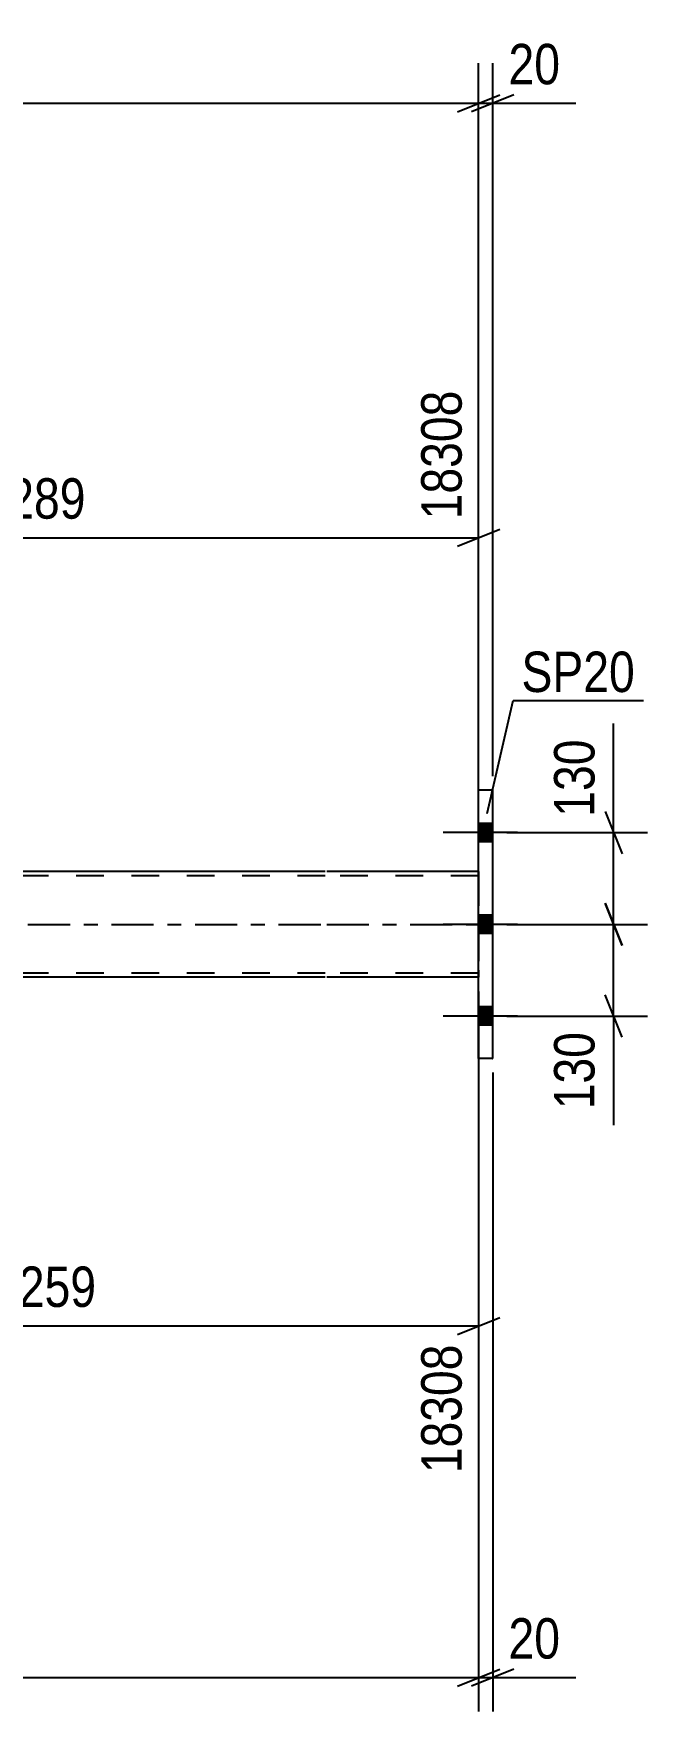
# Model space of a CAD drawing. Header units: millimetres. Extents: x 0 to 1189, y 0 to 841.
# Drawn here: x 954.6 to 998.1, y 292.4 to 411.3 of the extents above; entities that cross this region are included whole.
import ezdxf

# ---------------------------------------------------------------- set-up
doc = ezdxf.new("R2010")
doc.units = ezdxf.units.MM
doc.linetypes.add('DXK_LINE_DOT2', pattern=[3.9198, 1.9599, -1.9599])
doc.linetypes.add('DXK_LINE_DOT3', pattern=[5.9187, 2.979, -0.9799, 0.9799, -0.9799])
doc.styles.add('Arial Narrow', font='ARIALN.TTF', dxfattribs={"height": 0.2})

# ---------------------------------------------------------------- blocks, each defined once
blk = doc.blocks.new('Part-570348649-49631 - 49615')
at = {"color": 7, "linetype": 'DXK_LINE_DOT2'}
for p, q in [((975.29, 351.65), (143.37, 351.65)), ((986.15, 351.65), (975.39, 351.65)), ((986.14, 351.95), (986.15, 351.95)), ((986.14, 351.95), (986.14, 351.95)), ((986.15, 351.95), (986.14, 351.95)), ((986.14, 351.95), (986.14, 351.9)), ((986.14, 351.9), (986.14, 351.77)), ((986.14, 351.77), (986.14, 351.58)), ((986.14, 351.65), (986.15, 351.65)), ((986.14, 351.63), (986.14, 351.65)), ((986.14, 351.56), (986.14, 351.63)), ((986.14, 351.58), (986.14, 344.82)), ((986.14, 351.46), (986.14, 351.56)), ((986.14, 351.46), (986.14, 344.94)), ((986.15, 351.9), (986.15, 351.95)), ((986.15, 351.77), (986.15, 351.9)), ((986.15, 351.58), (986.15, 351.77)), ((986.15, 351.65), (986.15, 351.63)), ((986.15, 351.63), (986.15, 351.56)), ((986.15, 351.58), (986.15, 344.82)), ((986.15, 351.56), (986.15, 351.46)), ((986.15, 351.46), (986.15, 344.94)), ((986.14, 344.84), (986.14, 344.94)), ((986.15, 344.94), (986.15, 344.84)), ((975.29, 344.75), (143.37, 344.75)), ((986.15, 344.75), (975.39, 344.75)), ((986.14, 344.77), (986.14, 344.84)), ((986.14, 344.82), (986.14, 344.63)), ((986.14, 344.75), (986.14, 344.77)), ((986.14, 344.75), (986.15, 344.75)), ((986.14, 344.63), (986.14, 344.5)), ((986.14, 344.5), (986.14, 344.45)), ((986.14, 344.45), (986.15, 344.45)), ((986.14, 344.45), (986.14, 344.45)), ((986.14, 344.45), (986.15, 344.45)), ((986.15, 344.84), (986.15, 344.77)), ((986.15, 344.63), (986.15, 344.82)), ((986.15, 344.77), (986.15, 344.75)), ((986.15, 344.5), (986.15, 344.63)), ((986.15, 344.45), (986.15, 344.5))]:
    blk.add_line(p, q, dxfattribs=at)
at = {"color": 2, "linetype": 'Continuous'}
for p, q in [((975.29, 351.95), (923.18, 351.95)), ((986.14, 351.95), (975.39, 351.95)), ((975.29, 344.45), (924.68, 344.45)), ((986.14, 344.45), (975.39, 344.45))]:
    blk.add_line(p, q, dxfattribs=at)
at = {"color": 7, "linetype": 'DXK_LINE_DOT3'}
for p, q in [((143.37, 348.2), (975.29, 348.2)), ((975.39, 348.2), (986.15, 348.2))]:
    blk.add_line(p, q, dxfattribs=at)
blk = doc.blocks.new('Part-570348649-49634 - 49615')
at = {"color": 2, "linetype": 'Continuous'}
for p, q in [((987.15, 357.7), (986.14, 357.7)), ((986.14, 338.7), (986.14, 357.7)), ((987.14, 357.7), (987.15, 357.7)), ((987.14, 357.7), (987.14, 338.7)), ((987.15, 338.7), (987.15, 357.7)), ((987.15, 338.7), (986.14, 338.7)), ((987.14, 338.7), (987.15, 338.7))]:
    blk.add_line(p, q, dxfattribs=at)
at = {"color": 7, "linetype": 'DXK_LINE_DOT2'}
blk.add_line((986.15, 338.7), (986.15, 357.7), dxfattribs=at)
blk = doc.blocks.new('Bolt-570348649-49801 - 49615')
at = {"linetype": 'Continuous'}
for points in [[(987.14, 354.05), (987.14, 355.35), (986.14, 355.35), (986.14, 354.05)], [(987.15, 354.05), (987.15, 355.35), (986.15, 355.35), (986.15, 354.05)], [(987.15, 354.05), (987.15, 355.35), (986.15, 355.35), (986.15, 354.05)], [(987.14, 347.55), (987.14, 348.85), (986.14, 348.85), (986.14, 347.55)], [(987.15, 347.55), (987.15, 348.85), (986.15, 348.85), (986.15, 347.55)], [(987.14, 341.05), (987.14, 342.35), (986.14, 342.35), (986.14, 341.05)], [(987.15, 341.05), (987.15, 342.35), (986.15, 342.35), (986.15, 341.05)], [(987.15, 341.05), (987.15, 342.35), (986.15, 342.35), (986.15, 341.05)]]:
    blk.add_hatch(color=1, dxfattribs=at).paths.add_polyline_path(points)
at = {"color": 1, "linetype": 'Continuous'}
for p, q in [((988.89, 354.7), (983.64, 354.7)), ((988.9, 354.7), (983.65, 354.7)), ((988.9, 354.7), (983.65, 354.7)), ((987.14, 355.35), (986.14, 355.35)), ((987.15, 355.35), (986.15, 355.35)), ((987.15, 355.35), (986.15, 355.35)), ((987.14, 354.05), (986.14, 354.05)), ((987.15, 354.05), (986.15, 354.05)), ((987.15, 354.05), (986.15, 354.05)), ((987.14, 348.85), (986.14, 348.85)), ((987.15, 348.85), (986.15, 348.85)), ((988.89, 348.2), (983.64, 348.2)), ((988.9, 348.2), (983.65, 348.2)), ((987.14, 347.55), (986.14, 347.55)), ((987.15, 347.55), (986.15, 347.55)), ((988.89, 341.7), (983.64, 341.7)), ((988.9, 341.7), (983.65, 341.7)), ((988.9, 341.7), (983.65, 341.7)), ((987.14, 342.35), (986.14, 342.35)), ((987.15, 342.35), (986.15, 342.35)), ((987.15, 342.35), (986.15, 342.35)), ((987.14, 341.05), (986.14, 341.05)), ((987.15, 341.05), (986.15, 341.05)), ((987.15, 341.05), (986.15, 341.05))]:
    blk.add_line(p, q, dxfattribs=at)
blk = doc.blocks.new('StraightDimension-570348649-54242 - 49615')
at = {"color": 7, "linetype": 'Continuous'}
for p, q in [((986.15, 337.7), (986.15, 292.4)), ((987.15, 337.7), (987.15, 292.4)), ((984.65, 294.2), (987.65, 295.4)), ((988.65, 295.4), (985.65, 294.2)), ((986.15, 294.8), (987.15, 294.8)), ((987.15, 294.8), (993.05, 294.8)), ((987.15, 294.8), (993.05, 294.8))]:
    blk.add_line(p, q, dxfattribs=at)
at = {"color": 0}
blk.add_wipeout([(992.53, 295.55), (992.53, 299.75), (987.67, 299.75), (987.67, 295.55)], dxfattribs=at)
at = {"color": 3, "style": 'Arial Narrow'}
blk.add_text('20', height=2.863, dxfattribs=at).set_placement((988.27, 296.15))
blk = doc.blocks.new('StraightDimension-570348649-50156 - 49615')
at = {"color": 7, "linetype": 'Continuous'}
for p, q in [((995.71, 354.7), (995.71, 362.43)), ((995.71, 354.7), (995.71, 362.43)), ((995.11, 356.2), (996.31, 353.2)), ((988.15, 354.7), (998.11, 354.7)), ((995.71, 348.2), (995.71, 354.7)), ((996.31, 346.7), (995.11, 349.7)), ((988.14, 348.2), (998.11, 348.2))]:
    blk.add_line(p, q, dxfattribs=at)
at = {"color": 0}
blk.add_wipeout([(994.96, 361.91), (990.76, 361.91), (990.76, 355.23), (994.96, 355.23)], dxfattribs=at)
at = {"color": 3, "style": 'Arial Narrow'}
blk.add_text('130', height=2.863, rotation=90.0002, dxfattribs=at).set_placement((994.36, 355.83))
blk = doc.blocks.new('StraightDimension-570348649-50157 - 49615')
at = {"color": 7, "linetype": 'Continuous'}
for p, q in [((995.11, 349.7), (996.31, 346.7)), ((988.14, 348.2), (998.11, 348.2)), ((995.71, 341.7), (995.71, 348.2)), ((996.31, 340.2), (995.11, 343.2)), ((988.15, 341.7), (998.11, 341.7)), ((995.71, 341.7), (995.71, 333.97)), ((995.71, 341.7), (995.71, 333.97))]:
    blk.add_line(p, q, dxfattribs=at)
at = {"color": 0}
blk.add_wipeout([(994.96, 341.18), (990.76, 341.18), (990.76, 334.49), (994.96, 334.49)], dxfattribs=at)
at = {"color": 3, "style": 'Arial Narrow'}
blk.add_text('130', height=2.863, rotation=90.0002, dxfattribs=at).set_placement((994.36, 335.09))
blk = doc.blocks.new('StraightDimension-570348649-51346 - 49615')
at = {"color": 7, "linetype": 'Continuous'}
for p, q in [((923.18, 357.83), (923.18, 401.06)), ((986.15, 352.95), (986.15, 386.06)), ((924.68, 376.21), (921.68, 375.01)), ((984.65, 375.01), (987.65, 376.21)), ((923.18, 375.61), (986.15, 375.61))]:
    blk.add_line(p, q, dxfattribs=at)
at = {"color": 0}
blk.add_wipeout([(958.92, 376.36), (958.92, 380.56), (950.41, 380.56), (950.41, 376.36)], dxfattribs=at)
at = {"color": 3, "style": 'Arial Narrow'}
blk.add_text('1289', height=2.863, dxfattribs=at).set_placement((951.01, 376.96))
at = {"color": 0, "linetype": 'Continuous'}
blk.add_wipeout([(985.54, 386.66), (981.34, 386.66), (981.34, 376.31), (985.54, 376.31)], dxfattribs=at)
at = {"color": 3, "linetype": 'Continuous', "style": 'Arial Narrow'}
blk.add_text('18308', height=2.863, rotation=90.0002, dxfattribs=at).set_placement((984.95, 376.91))
blk = doc.blocks.new('StraightDimension-570348649-53659 - 49615')
at = {"color": 7, "linetype": 'Continuous'}
for p, q in [((924.68, 342.95), (924.68, 298.79)), ((986.15, 343.45), (986.15, 309.29)), ((926.18, 320.33), (923.18, 319.13)), ((984.65, 319.13), (987.65, 320.33)), ((924.68, 319.73), (986.15, 319.73))]:
    blk.add_line(p, q, dxfattribs=at)
at = {"color": 0}
blk.add_wipeout([(959.67, 320.48), (959.67, 324.68), (951.16, 324.68), (951.16, 320.48)], dxfattribs=at)
at = {"color": 3, "style": 'Arial Narrow'}
blk.add_text('1259', height=2.863, dxfattribs=at).set_placement((951.76, 321.08))
at = {"color": 0, "linetype": 'Continuous'}
blk.add_wipeout([(985.54, 319.03), (981.34, 319.03), (981.34, 308.69), (985.54, 308.69)], dxfattribs=at)
at = {"color": 3, "linetype": 'Continuous', "style": 'Arial Narrow'}
blk.add_text('18308', height=2.863, rotation=90.0002, dxfattribs=at).set_placement((984.95, 309.29))
blk = doc.blocks.new('StraightDimension-570348649-54211 - 49615')
at = {"color": 7, "linetype": 'Continuous'}
for p, q in [((986.15, 358.7), (986.15, 409.25)), ((987.15, 358.7), (987.15, 409.25)), ((984.65, 405.8), (987.65, 407)), ((988.65, 407), (985.65, 405.8)), ((986.15, 406.4), (987.15, 406.4)), ((987.15, 406.4), (993.05, 406.4)), ((987.15, 406.4), (993.05, 406.4))]:
    blk.add_line(p, q, dxfattribs=at)
at = {"color": 0}
blk.add_wipeout([(992.53, 407.15), (992.53, 411.35), (987.67, 411.35), (987.67, 407.15)], dxfattribs=at)
at = {"color": 3, "style": 'Arial Narrow'}
blk.add_text('20', height=2.863, dxfattribs=at).set_placement((988.27, 407.75))
blk = doc.blocks.new('StraightDimension-570348649-54212 - 49615')
at = {"color": 7, "linetype": 'Continuous'}
for p, q in [((986.15, 358.7), (986.15, 409.25)), ((984.65, 405.8), (987.65, 407)), ((132.52, 406.4), (986.15, 406.4))]:
    blk.add_line(p, q, dxfattribs=at)
blk = doc.blocks.new('StraightDimension-570348649-54243 - 49615')
at = {"color": 7, "linetype": 'Continuous'}
for p, q in [((986.15, 337.7), (986.15, 292.4)), ((984.65, 294.2), (987.65, 295.4)), ((132.52, 294.8), (986.15, 294.8))]:
    blk.add_line(p, q, dxfattribs=at)
blk = doc.blocks.new('Mark-570348649-54172 - 49615')
at = {"color": 30, "linetype": 'Continuous'}
for p, q in [((986.75, 356.05), (988.59, 364.07)), ((988.59, 364.07), (997.82, 364.07))]:
    blk.add_line(p, q, dxfattribs=at)
at = {"color": 0}
blk.add_wipeout([(997.22, 364.67), (997.22, 367.67), (989.19, 367.67), (989.19, 364.67)], dxfattribs=at)
blk.add_wipeout([(997.22, 364.67), (997.22, 367.67), (989.19, 367.67), (989.19, 364.67)], dxfattribs=at)
at = {"color": 3, "style": 'Arial Narrow'}
blk.add_text('SP20', height=2.863, dxfattribs=at).set_placement((989.19, 364.67))

msp = doc.modelspace()

# ---------------------------------------------------------------- block references
for name in ['Part-570348649-49634 - 49615', 'Bolt-570348649-49801 - 49615', 'Part-570348649-49631 - 49615', 'StraightDimension-570348649-54242 - 49615']:
    msp.add_blockref(name, (0, 0))

# ---------------------------------------------------------------- next in the draw order: block references
msp.add_blockref('StraightDimension-570348649-50156 - 49615', (0, 0))

# ---------------------------------------------------------------- next in the draw order: block references
for name in ['StraightDimension-570348649-51346 - 49615', 'StraightDimension-570348649-50157 - 49615']:
    msp.add_blockref(name, (0, 0))

# ---------------------------------------------------------------- next in the draw order: block references
for name in ['StraightDimension-570348649-54211 - 49615', 'StraightDimension-570348649-53659 - 49615']:
    msp.add_blockref(name, (0, 0))

# ---------------------------------------------------------------- next in the draw order: block references
for name in ['StraightDimension-570348649-54212 - 49615', 'StraightDimension-570348649-54243 - 49615']:
    msp.add_blockref(name, (0, 0))

# ---------------------------------------------------------------- next in the draw order: block references
msp.add_blockref('Mark-570348649-54172 - 49615', (0, 0))

doc.saveas('drawing.dxf')
